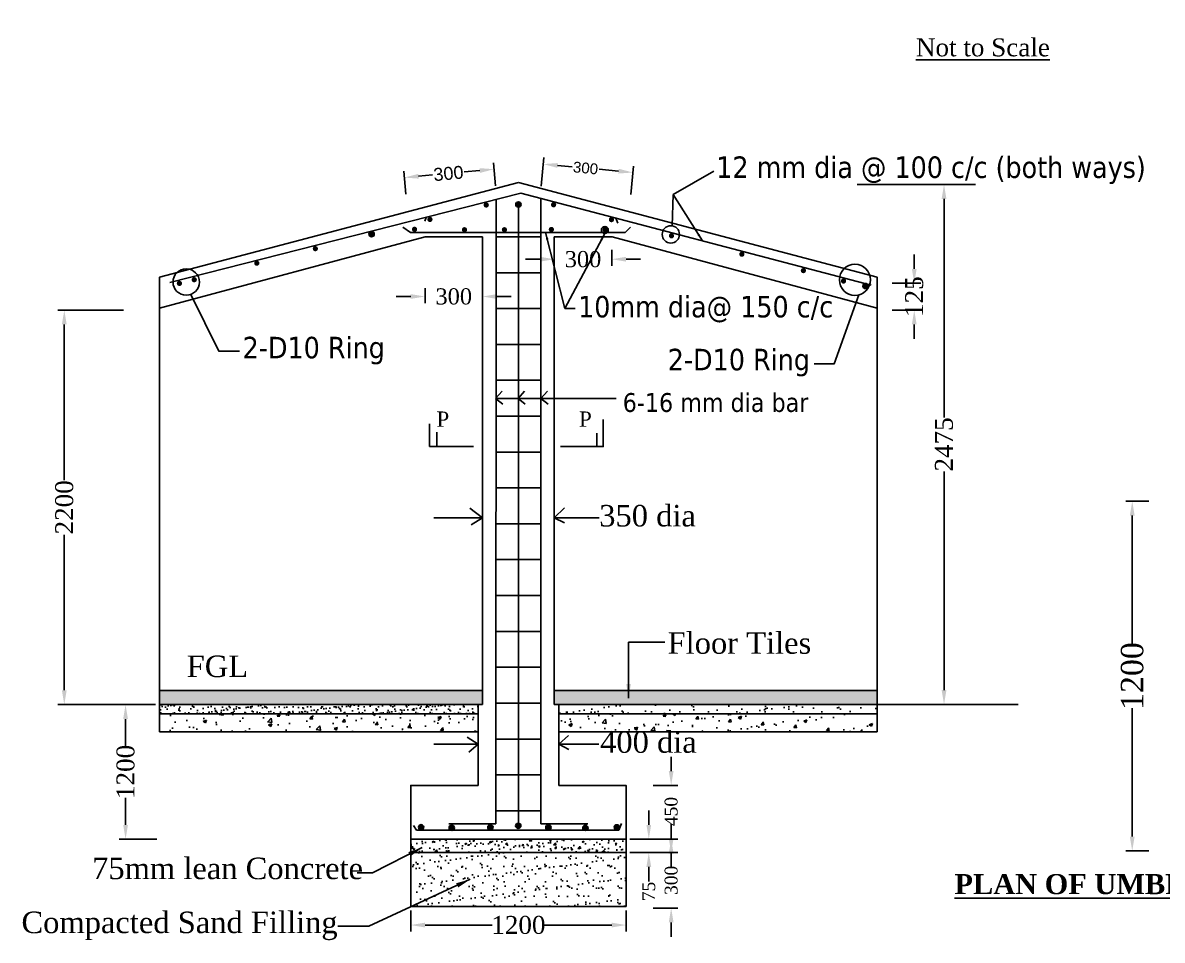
# Model space of a CAD drawing. Header units: metres. Extents: x -2434 to 11656, y -15288 to 8109.
# Drawn here: x 3819.5 to 3883, y -11695.3 to -11644.2 of the extents above; entities that cross this region are included whole.
import ezdxf

# ---------------------------------------------------------------- set-up
doc = ezdxf.new("R2010")
doc.units = ezdxf.units.M
doc.layers.add('sheet', color=1, linetype='Continuous', lineweight=15)
doc.styles.add('dim', font='isocp.shx')
doc.styles.get("Standard").update_dxf_attribs({"font": 'times.ttf'})
doc.dimstyles.new('Copy of STANDARD', dxfattribs={"dimtxt": 0.5, "dimasz": 0.4075, "dimexe": 0.364, "dimexo": 0.219, "dimgap": 0.09, "dimtad": 0, "dimdec": 0, "dimlfac": 1000, "dimzin": 0, "dimdsep": 46, "dimtxsty": 'Standard', "dimcen": 0.09, "dimclre": 256, "dimadec": 0, "dimazin": 0, "dimtfac": 1, "dimtdec": 0, "dimtofl": 0, "dimtmove": 0, "dimatfit": 3, "dimfxl": 1, "dimtolj": 1, "dimtzin": 0, "dimlwd": -1, "dimarcsym": 0})
doc.dimstyles.get("Standard").update_dxf_attribs({"dimtxt": 0.5, "dimasz": 0.4075, "dimexe": 0.364, "dimexo": 0.219, "dimgap": 0.09, "dimtad": 0, "dimdec": 0, "dimlfac": 1000, "dimzin": 0, "dimdsep": 46, "dimtxsty": 'Standard', "dimcen": 0.09, "dimadec": 0, "dimazin": 0, "dimtfac": 1, "dimtdec": 0, "dimtofl": 0, "dimtmove": 0, "dimatfit": 3, "dimfxl": 1, "dimtolj": 1, "dimtzin": 0, "dimarcsym": 0})
doc.dimstyles.new('STANDARD$0', dxfattribs={"dimscale": 0, "dimtxt": 8, "dimasz": 8, "dimexe": 4, "dimexo": 0, "dimgap": 2, "dimtad": 1, "dimdec": 0, "dimzin": 0, "dimdsep": 46, "dimtxsty": 'dim', "dimblk": 'DOTSMALL', "dimcen": 1, "dimclrd": 6, "dimclre": 6, "dimclrt": 256, "dimadec": 0, "dimazin": 0, "dimtfac": 1, "dimtdec": 0, "dimtix": 1, "dimtofl": 0, "dimtmove": 1, "dimatfit": 3, "dimldrblk": 'DOTSMALL', "dimfxl": 6, "dimtolj": 1, "dimtzin": 0, "dimarcsym": 0})

# ---------------------------------------------------------------- blocks, each defined once
blk = doc.blocks.new('*D366')
at = {"layer": 'Defpoints', "color": 0, "lineweight": -3}
for p in [(3825.353, -11660.169), (3821.837, -11682.169), (3827.126, -11682.169)]:
    blk.add_point(p, dxfattribs=at)
at = {"layer": 'sheet', "color": 0, "lineweight": -2}
for p, q in [((3825.134, -11660.169), (3821.473, -11660.169)), ((3821.837, -11660.969), (3821.837, -11669.644)), ((3821.837, -11681.369), (3821.837, -11672.693)), ((3826.907, -11682.169), (3821.473, -11682.169))]:
    blk.add_line(p, q, dxfattribs=at)
at = {"layer": 'sheet', "color": 0, "lineweight": -3}
for points in [[(3821.703, -11660.969), (3821.97, -11660.969), (3821.837, -11660.169)], [(3821.703, -11681.369), (3821.97, -11681.369), (3821.837, -11682.169)]]:
    blk.add_solid(points, dxfattribs=at)
at = {"layer": 'sheet', "color": 0, "lineweight": -3, "insert": (3821.837, -11671.169), "char_height": 0.5, "attachment_point": 5, "rotation": 90}
blk.add_mtext('\\A1;{\\H2x;2200}', dxfattribs=at)
blk = doc.blocks.new('*D367')
at = {"layer": 'Defpoints', "color": 0, "lineweight": -3}
for p in [(3870.866, -11653.169), (3872.837, -11653.169), (3875.218, -11682.153)]:
    blk.add_point(p, dxfattribs=at)
at = {"layer": 'sheet', "color": 0, "lineweight": -2}
for p, q in [((3872.618, -11653.169), (3870.502, -11653.169)), ((3870.866, -11653.969), (3870.866, -11666.159)), ((3870.866, -11681.353), (3870.866, -11669.163)), ((3874.999, -11682.153), (3870.502, -11682.153))]:
    blk.add_line(p, q, dxfattribs=at)
at = {"layer": 'sheet', "color": 0, "lineweight": -3}
for points in [[(3870.733, -11653.969), (3870.999, -11653.969), (3870.866, -11653.169)], [(3870.733, -11681.353), (3870.999, -11681.353), (3870.866, -11682.153)]]:
    blk.add_solid(points, dxfattribs=at)
at = {"layer": 'sheet', "color": 0, "lineweight": -3, "insert": (3870.866, -11667.661), "char_height": 0.5, "attachment_point": 5, "rotation": 90}
blk.add_mtext('\\A1;{\\H2x;2475}', dxfattribs=at)
blk = doc.blocks.new('*D368')
at = {"layer": 'Defpoints', "color": 0, "lineweight": -3}
for p in [(3867.749, -11658.672), (3869.206, -11658.672), (3867.749, -11660.172)]:
    blk.add_point(p, dxfattribs=at)
at = {"layer": 'sheet', "color": 0, "lineweight": -2}
for p, q in [((3869.206, -11657.872), (3869.206, -11657.072)), ((3867.968, -11658.672), (3869.57, -11658.672)), ((3867.968, -11660.172), (3869.57, -11660.172)), ((3869.206, -11660.972), (3869.206, -11661.772))]:
    blk.add_line(p, q, dxfattribs=at)
at = {"layer": 'sheet', "color": 0, "lineweight": -3}
for points in [[(3869.073, -11657.872), (3869.339, -11657.872), (3869.206, -11658.672)], [(3869.073, -11660.972), (3869.339, -11660.972), (3869.206, -11660.172)]]:
    blk.add_solid(points, dxfattribs=at)
at = {"layer": 'sheet', "color": 0, "lineweight": -3, "insert": (3869.206, -11659.422), "char_height": 0.5, "attachment_point": 5, "rotation": 90}
blk.add_mtext('\\A1;{\\H2x;125}', dxfattribs=at)
blk = doc.blocks.new('*D369')
at = {"layer": 'Defpoints', "color": 0, "lineweight": -3}
for p in [(3841.144, -11693.419), (3853.144, -11693.419), (3853.144, -11694.456)]:
    blk.add_point(p, dxfattribs=at)
at = {"layer": 'sheet', "color": 0, "lineweight": -2}
for p, q in [((3841.144, -11693.638), (3841.144, -11694.82)), ((3853.144, -11693.638), (3853.144, -11694.82)), ((3841.944, -11694.456), (3845.691, -11694.456)), ((3852.344, -11694.456), (3848.598, -11694.456))]:
    blk.add_line(p, q, dxfattribs=at)
at = {"layer": 'sheet', "color": 0, "lineweight": -3}
for points in [[(3841.944, -11694.322), (3841.944, -11694.589), (3841.144, -11694.456)], [(3852.344, -11694.322), (3852.344, -11694.589), (3853.144, -11694.456)]]:
    blk.add_solid(points, dxfattribs=at)
at = {"layer": 'sheet', "color": 0, "lineweight": -3, "insert": (3847.144, -11694.456), "char_height": 0.5, "attachment_point": 5}
blk.add_mtext('\\A1;{\\H2x;1200}', dxfattribs=at)
blk = doc.blocks.new('*D370')
at = {"layer": 'Defpoints', "color": 0, "lineweight": -3}
for p in [(3854.428, -11686.669), (3855.66, -11686.669), (3854.428, -11689.669)]:
    blk.add_point(p, dxfattribs=at)
at = {"layer": 'sheet', "color": 0, "lineweight": -2}
for p, q in [((3855.66, -11685.869), (3855.66, -11685.069)), ((3854.647, -11686.669), (3856.024, -11686.669)), ((3854.647, -11689.669), (3856.024, -11689.669)), ((3855.66, -11690.469), (3855.66, -11691.269))]:
    blk.add_line(p, q, dxfattribs=at)
at = {"layer": 'sheet', "color": 0, "lineweight": -3}
for points in [[(3855.526, -11685.869), (3855.793, -11685.869), (3855.66, -11686.669)], [(3855.526, -11690.469), (3855.793, -11690.469), (3855.66, -11689.669)]]:
    blk.add_solid(points, dxfattribs=at)
at = {"layer": 'sheet', "color": 0, "lineweight": -3, "insert": (3855.66, -11688.127), "char_height": 0.9, "attachment_point": 5, "rotation": 90}
blk.add_mtext('\\A1;{\\H0.8x;450}', dxfattribs=at)
blk = doc.blocks.new('*D372')
at = {"layer": 'Defpoints', "color": 0, "lineweight": -3}
for p in [(3881.355, -11670.825), (3882.496, -11670.825), (3882.496, -11690.325)]:
    blk.add_point(p, dxfattribs=at)
at = {"layer": 'sheet', "color": 0, "lineweight": -2}
for p, q in [((3882.277, -11670.825), (3880.991, -11670.825)), ((3881.355, -11671.625), (3881.355, -11678.78)), ((3881.355, -11689.525), (3881.355, -11682.37)), ((3882.277, -11690.325), (3880.991, -11690.325))]:
    blk.add_line(p, q, dxfattribs=at)
at = {"layer": 'sheet', "color": 0, "lineweight": -3}
for points in [[(3881.221, -11671.625), (3881.488, -11671.625), (3881.355, -11670.825)], [(3881.221, -11689.525), (3881.488, -11689.525), (3881.355, -11690.325)]]:
    blk.add_solid(points, dxfattribs=at)
at = {"layer": 'sheet', "color": 0, "lineweight": -3, "insert": (3881.355, -11680.575), "char_height": 0.5, "attachment_point": 5, "rotation": 90}
blk.add_mtext('\\A1;{\\H2.5x;1200}', dxfattribs=at)
blk = doc.blocks.new('*D373')
at = {"layer": 'Defpoints', "color": 0, "lineweight": -3}
for p in [(3827.144, -11682.169), (3825.252, -11689.669), (3827.205, -11689.669)]:
    blk.add_point(p, dxfattribs=at)
at = {"layer": 'sheet', "color": 0, "lineweight": -2}
for p, q in [((3826.925, -11682.169), (3824.888, -11682.169)), ((3825.252, -11682.969), (3825.252, -11684.465)), ((3825.252, -11688.869), (3825.252, -11687.372)), ((3826.986, -11689.669), (3824.888, -11689.669))]:
    blk.add_line(p, q, dxfattribs=at)
at = {"layer": 'sheet', "color": 0, "lineweight": -3}
for points in [[(3825.118, -11682.969), (3825.385, -11682.969), (3825.252, -11682.169)], [(3825.118, -11688.869), (3825.385, -11688.869), (3825.252, -11689.669)]]:
    blk.add_solid(points, dxfattribs=at)
at = {"layer": 'sheet', "color": 0, "lineweight": -3, "insert": (3825.252, -11685.919), "char_height": 0.5, "attachment_point": 5, "rotation": 90}
blk.add_mtext('\\A1;{\\H2x;1200}', dxfattribs=at)
blk = doc.blocks.new('*D374')
at = {"layer": 'Defpoints', "color": 0, "lineweight": -3}
for p in [(3854.454, -11690.418), (3855.66, -11690.418), (3854.428, -11693.506)]:
    blk.add_point(p, dxfattribs=at)
at = {"layer": 'sheet', "color": 0, "lineweight": -2}
for p, q in [((3855.66, -11689.618), (3855.66, -11688.818)), ((3854.673, -11690.418), (3856.024, -11690.418)), ((3854.647, -11693.506), (3856.024, -11693.506)), ((3855.66, -11694.306), (3855.66, -11695.106))]:
    blk.add_line(p, q, dxfattribs=at)
at = {"layer": 'sheet', "color": 0, "lineweight": -3}
for points in [[(3855.526, -11689.618), (3855.793, -11689.618), (3855.66, -11690.418)], [(3855.526, -11694.306), (3855.793, -11694.306), (3855.66, -11693.506)]]:
    blk.add_solid(points, dxfattribs=at)
at = {"layer": 'sheet', "color": 0, "lineweight": -3, "insert": (3855.66, -11691.965), "char_height": 0.9, "attachment_point": 5, "rotation": 90}
blk.add_mtext('\\A1;{\\H0.8x;300}', dxfattribs=at)
blk = doc.blocks.new('*D376')
at = {"layer": 'Defpoints', "color": 0, "lineweight": -3}
for p in [(3853.141, -11689.669), (3853.141, -11690.419), (3854.412, -11690.419)]:
    blk.add_point(p, dxfattribs=at)
at = {"layer": 'sheet', "color": 0, "lineweight": -2}
for p, q in [((3854.412, -11688.869), (3854.412, -11688.069)), ((3853.36, -11689.669), (3854.776, -11689.669)), ((3853.36, -11690.419), (3854.776, -11690.419)), ((3854.412, -11691.219), (3854.412, -11692.019))]:
    blk.add_line(p, q, dxfattribs=at)
at = {"layer": 'sheet', "color": 0, "lineweight": -3}
for points in [[(3854.279, -11688.869), (3854.546, -11688.869), (3854.412, -11689.669)], [(3854.279, -11691.219), (3854.546, -11691.219), (3854.412, -11690.419)]]:
    blk.add_solid(points, dxfattribs=at)
at = {"layer": 'sheet', "color": 0, "lineweight": -3, "insert": (3854.412, -11692.585), "char_height": 0.9, "attachment_point": 5, "rotation": 90}
blk.add_mtext('\\A1;{\\H0.8x;75}', dxfattribs=at)
blk = doc.blocks.new('*D377')
at = {"layer": 'Defpoints', "color": 0, "lineweight": -3}
for p in [(3853.528, -11652.501), (3848.392, -11653.484), (3853.392, -11653.952)]:
    blk.add_point(p, dxfattribs=at)
at = {"layer": 'sheet', "color": 0, "lineweight": -2}
for p, q in [((3848.413, -11653.266), (3848.562, -11651.67)), ((3849.325, -11652.107), (3850.14, -11652.184)), ((3852.732, -11652.427), (3851.637, -11652.324)), ((3853.413, -11653.734), (3853.562, -11652.139))]:
    blk.add_line(p, q, dxfattribs=at)
at = {"layer": 'sheet', "color": 0, "lineweight": -3}
for points in [[(3849.337, -11651.974), (3849.312, -11652.24), (3848.528, -11652.033)], [(3852.744, -11652.294), (3852.719, -11652.559), (3853.528, -11652.501)]]:
    blk.add_solid(points, dxfattribs=at)
at = {"layer": 'sheet', "color": 0, "lineweight": -3, "insert": (3850.888, -11652.254), "char_height": 0.9, "attachment_point": 5, "rotation": 354.64443}
blk.add_mtext('\\A1;{\\fArial|b0|i0|c0|p34;\\H0.6667x;300}', dxfattribs=at)
blk = doc.blocks.new('*D378')
at = {"layer": 'Defpoints', "color": 0, "lineweight": -3}
for p in [(3845.787, -11652.317), (3840.895, -11653.933), (3845.895, -11653.466)]:
    blk.add_point(p, dxfattribs=at)
at = {"layer": 'sheet', "color": 0, "lineweight": -2}
for p, q in [((3845.874, -11653.248), (3845.753, -11651.954)), ((3840.874, -11653.715), (3840.753, -11652.422)), ((3841.584, -11652.709), (3842.365, -11652.636)), ((3844.991, -11652.391), (3844.125, -11652.472))]:
    blk.add_line(p, q, dxfattribs=at)
at = {"layer": 'sheet', "color": 0, "lineweight": -3}
for points in [[(3841.571, -11652.577), (3841.596, -11652.842), (3840.787, -11652.784)], [(3844.978, -11652.258), (3845.003, -11652.524), (3845.787, -11652.317)]]:
    blk.add_solid(points, dxfattribs=at)
at = {"layer": 'sheet', "color": 0, "lineweight": -3, "insert": (3843.245, -11652.554), "char_height": 0.9, "attachment_point": 5, "rotation": 5.33945}
blk.add_mtext('\\A1;{\\fArial|b0|i0|c0|p34;\\H0.8x;300}', dxfattribs=at)
blk = doc.blocks.new('*D407')
at = {"layer": 'Defpoints', "color": 0, "lineweight": -3}
for p in [(3841.941, -11658.738), (3845.144, -11658.68), (3841.941, -11659.414)]:
    blk.add_point(p, dxfattribs=at)
at = {"layer": 'sheet', "color": 0, "lineweight": -2}
for p, q in [((3841.941, -11658.957), (3841.941, -11659.778)), ((3845.144, -11658.899), (3845.144, -11659.778)), ((3841.141, -11659.414), (3840.341, -11659.414)), ((3845.944, -11659.414), (3846.744, -11659.414))]:
    blk.add_line(p, q, dxfattribs=at)
at = {"layer": 'sheet', "color": 0, "lineweight": -3}
for points in [[(3841.141, -11659.281), (3841.141, -11659.548), (3841.941, -11659.414)], [(3845.944, -11659.281), (3845.944, -11659.548), (3845.144, -11659.414)]]:
    blk.add_solid(points, dxfattribs=at)
at = {"layer": 'sheet', "color": 0, "lineweight": -3, "insert": (3843.543, -11659.414), "char_height": 0.9, "attachment_point": 5}
blk.add_mtext('\\A1;300', dxfattribs=at)
blk = doc.blocks.new('*D408')
at = {"layer": 'Defpoints', "color": 0, "lineweight": -3}
for p in [(3849.144, -11656.66), (3852.348, -11656.601), (3849.144, -11657.336)]:
    blk.add_point(p, dxfattribs=at)
at = {"layer": 'sheet', "color": 0, "lineweight": -2}
for p, q in [((3849.144, -11656.879), (3849.144, -11657.7)), ((3852.348, -11656.82), (3852.348, -11657.7)), ((3848.344, -11657.336), (3847.544, -11657.336)), ((3853.148, -11657.336), (3853.948, -11657.336))]:
    blk.add_line(p, q, dxfattribs=at)
at = {"layer": 'sheet', "color": 0, "lineweight": -3}
for points in [[(3848.344, -11657.202), (3848.344, -11657.469), (3849.144, -11657.336)], [(3853.148, -11657.202), (3853.148, -11657.469), (3852.348, -11657.336)]]:
    blk.add_solid(points, dxfattribs=at)
at = {"layer": 'sheet', "color": 0, "lineweight": -3, "insert": (3850.746, -11657.336), "char_height": 0.9, "attachment_point": 5}
blk.add_mtext('\\A1;300', dxfattribs=at)

msp = doc.modelspace()

# ---------------------------------------------------------------- hatches: boundary and pattern name
at = {"lineweight": -3, "ltscale": 0.2}
h = msp.add_hatch(dxfattribs=at)
h.set_pattern_fill('AR-SAND', color=0, scale=0.01, style=0)
h.set_pattern_definition([(37.5, (4574.0059, -11187.41395), (-0.01600031, 0.48941324), [0, -0.38608, 0, -0.4318, 0, -0.41275]), (7.5, (4574.0059, -11187.41395), (0.4495233, 0.7168251), [0, -0.20828, 0, -0.34798, 0, -0.13335]), (327.5, (4573.69347, -11187.41395), (0.79099237, 0.00143718), [0, -0.127, 0, -0.4572, 0, -0.5969]), (317.5, (4573.6935, -11187.41395), (0.76355645, 0.2229293), [0, -0.0635, 0, -0.29972, 0, -0.3429])])
h.paths.add_polyline_path([(3844.894433, -11682.1687), (3843.704332, -11682.1687), (3827.144433, -11682.1687), (3827.144433, -11682.671491), (3844.894433, -11682.671491)])
h = msp.add_hatch(dxfattribs=at)
h.set_pattern_fill('AR-SAND', color=0, scale=0.02, style=0)
h.set_pattern_definition([(37.5, (4574.0059, -11187.41395), (-0.0320006, 0.9788265), [0, -0.77216, 0, -0.8636, 0, -0.8255]), (7.5, (4574.0059, -11187.414), (0.8990466, 1.4336502), [0, -0.41656, 0, -0.69596, 0, -0.2667]), (327.5, (4573.38105, -11187.41395), (1.5819847, 0.0028744), [0, -0.254, 0, -0.9144, 0, -1.1938]), (317.5, (4573.381, -11187.414), (1.527113, 0.4458586), [0, -0.127, 0, -0.59944, 0, -0.6858])])
h.paths.add_polyline_path([(3849.394433, -11682.1687), (3849.394433, -11682.671491), (3867.144433, -11682.671491), (3867.144433, -11682.1687)])
h = msp.add_hatch(dxfattribs=at)
h.set_pattern_fill('AR-CONC', color=0, scale=0.01, style=0)
h.set_pattern_definition([(50, (4574.0059, -11187.414), (1.8218467, -0.1593909), [0.1905, -2.0955]), (355, (4574.0059, -11187.414), (-0.3524283, 1.9105664), [0.1524, -1.6764]), (100.451, (4574.1577, -11187.4272), (1.469425, 1.751167), [0.1619, -1.7809]), (46.1842, (4574.006, -11186.906), (2.7107904, -0.420423), [0.28575, -3.14325]), (96.6356, (4574.2318, -11186.941), (2.374042, 2.4742556), [0.24285, -2.67135]), (351.184, (4574.006, -11186.906), (2.374046, 2.474251), [0.2286, -2.5146]), (21, (4574.2599, -11187.033), (1.5161488, -1.0226552), [0.1905, -2.0955]), (326, (4574.2599, -11187.033), (0.6180203, 1.8418797), [0.1524, -1.6764]), (71.4514, (4574.3862, -11187.1182), (2.134165, 0.8192286), [0.1619, -1.7809]), (37.5, (4574.0059, -11187.41395), (0.03088603, 0.8455504), [0, -1.65608, 0, -1.7018, 0, -1.68275]), (7.5, (4574.0059, -11187.41395), (0.6681966, 1.00180575), [0, -0.97028, 0, -1.61798, 0, -0.64135]), (327.5, (4573.4395, -11187.41395), (1.35590595, -0.05728744), [0, -0.635, 0, -1.9812, 0, -2.6289]), (317.5, (4573.1855, -11187.414), (1.4812918, 0.2542649), [0, -0.8255, 0, -1.31572, 0, -1.8669])])
h.paths.add_polyline_path([(3827.144433, -11683.677491), (3844.894433, -11683.677491), (3844.894433, -11682.671491), (3827.144433, -11682.671491)])
h.paths.add_polyline_path([(3849.394433, -11682.671491), (3849.394433, -11683.677491), (3867.144433, -11683.677491), (3867.144433, -11682.671491)])
at = {"layer": 'sheet', "lineweight": -3}
h = msp.add_hatch(dxfattribs=at)
h.set_pattern_fill('AR-HBONE', color=0, scale=0.005, style=0)
h.set_pattern_definition([(45, (-71195.4129, -83368.0874), (7e-17, 0.7184204897), [1.524, -0.508]), (135, (-71195.05367, -83367.7282), (7e-17, 0.7184204897), [1.524, -0.508])])
h.paths.add_polyline_path([(3867.144433, -11681.382482), (3849.144433, -11681.382482), (3849.144433, -11682.1687), (3867.144433, -11682.1687)])
h.paths.add_polyline_path([(3845.144433, -11681.382482), (3827.144433, -11681.382482), (3827.144433, -11682.1687), (3845.144433, -11682.1687)])
h.paths.add_polyline_path([(3875.423199, -11640.425939), (3893.271822, -11640.425939), (3893.271822, -11639.668567), (3875.423199, -11639.668567)])
h = msp.add_hatch(color=0, dxfattribs=at)
h.paths.add_polyline_path([(3845.352939, -11654.313568), (3845.206401, -11654.313568, 0.414213562), (3845.352939, -11654.460106)])
h.paths.add_polyline_path([(3845.352939, -11654.16703, 0.414213562), (3845.206401, -11654.313568), (3845.352939, -11654.313568)])
h.paths.add_polyline_path([(3845.352939, -11654.16703), (3845.352939, -11654.313568), (3845.499476, -11654.313568, 0.414213562)])
h.paths.add_polyline_path([(3845.499476, -11654.313568), (3845.352939, -11654.313568), (3845.352939, -11654.460106, 0.414213562)])
h = msp.add_hatch(color=0, dxfattribs=at)
h.paths.add_polyline_path([(3847.145315, -11654.28569), (3846.998778, -11654.28569, 0.414213562), (3847.145315, -11654.432227)])
h.paths.add_polyline_path([(3847.145315, -11654.139152, 0.414213562), (3846.998778, -11654.28569), (3847.145315, -11654.28569)])
h.paths.add_polyline_path([(3847.145315, -11654.139152), (3847.145315, -11654.28569), (3847.291853, -11654.28569, 0.414213562)])
h.paths.add_polyline_path([(3847.291853, -11654.28569), (3847.145315, -11654.28569), (3847.145315, -11654.432227, 0.414213562)])
h = msp.add_hatch(color=0, dxfattribs=at)
h.paths.add_polyline_path([(3849.106208, -11654.298353), (3848.95967, -11654.298353, 0.414213562), (3849.106208, -11654.444891)])
h.paths.add_polyline_path([(3849.106208, -11654.151815, 0.414213562), (3848.95967, -11654.298353), (3849.106208, -11654.298353)])
h.paths.add_polyline_path([(3849.106208, -11654.151815), (3849.106208, -11654.298353), (3849.252746, -11654.298353, 0.414213562)])
h.paths.add_polyline_path([(3849.252746, -11654.298353), (3849.106208, -11654.298353), (3849.106208, -11654.444891, 0.414213562)])
h = msp.add_hatch(color=0, dxfattribs=at)
h.paths.add_polyline_path([(3842.21516, -11655.116354), (3842.068622, -11655.116354, 0.414213562), (3842.21516, -11655.262892)])
h.paths.add_polyline_path([(3842.21516, -11654.969817, 0.414213562), (3842.068622, -11655.116354), (3842.21516, -11655.116354)])
h.paths.add_polyline_path([(3842.21516, -11654.969817), (3842.21516, -11655.116354), (3842.361698, -11655.116354, 0.414213562)])
h.paths.add_polyline_path([(3842.361698, -11655.116354), (3842.21516, -11655.116354), (3842.21516, -11655.262892, 0.414213562)])
h = msp.add_hatch(color=0, dxfattribs=at)
h.paths.add_polyline_path([(3852.330813, -11655.129058), (3852.184275, -11655.129058, 0.414213562), (3852.330813, -11655.275596)])
h.paths.add_polyline_path([(3852.330813, -11654.98252, 0.414213562), (3852.184275, -11655.129058), (3852.330813, -11655.129058)])
h.paths.add_polyline_path([(3852.330813, -11654.98252), (3852.330813, -11655.129058), (3852.477351, -11655.129058, 0.414213562)])
h.paths.add_polyline_path([(3852.477351, -11655.129058), (3852.330813, -11655.129058), (3852.330813, -11655.275596, 0.414213562)])
h = msp.add_hatch(color=0, dxfattribs=at)
h.paths.add_polyline_path([(3838.955517, -11655.948497), (3838.808979, -11655.948497, 0.414213562), (3838.955517, -11656.095035)])
h.paths.add_polyline_path([(3838.955517, -11655.801959, 0.414213562), (3838.808979, -11655.948497), (3838.955517, -11655.948497)])
h.paths.add_polyline_path([(3838.955517, -11655.801959), (3838.955517, -11655.948497), (3839.102054, -11655.948497, 0.414213562)])
h.paths.add_polyline_path([(3839.102054, -11655.948497), (3838.955517, -11655.948497), (3838.955517, -11656.095035, 0.414213562)])
h = msp.add_hatch(color=0, dxfattribs=at)
h.paths.add_polyline_path([(3841.3565, -11655.667856), (3841.209963, -11655.667856, 0.414213562), (3841.3565, -11655.814394)])
h.paths.add_polyline_path([(3841.3565, -11655.521319, 0.414213562), (3841.209963, -11655.667856), (3841.3565, -11655.667856)])
h.paths.add_polyline_path([(3841.3565, -11655.521319), (3841.3565, -11655.667856), (3841.503038, -11655.667856, 0.414213562)])
h.paths.add_polyline_path([(3841.503038, -11655.667856), (3841.3565, -11655.667856), (3841.3565, -11655.814394, 0.414213562)])
h = msp.add_hatch(color=0, dxfattribs=at)
h.paths.add_polyline_path([(3844.138945, -11655.691347), (3843.992407, -11655.691347, 0.414213562), (3844.138945, -11655.837885)])
h.paths.add_polyline_path([(3844.138945, -11655.544809, 0.414213562), (3843.992407, -11655.691347), (3844.138945, -11655.691347)])
h.paths.add_polyline_path([(3844.138945, -11655.544809), (3844.138945, -11655.691347), (3844.285483, -11655.691347, 0.414213562)])
h.paths.add_polyline_path([(3844.285483, -11655.691347), (3844.138945, -11655.691347), (3844.138945, -11655.837885, 0.414213562)])
h = msp.add_hatch(color=0, dxfattribs=at)
h.paths.add_polyline_path([(3846.366463, -11655.691389), (3846.219925, -11655.691389, 0.414213562), (3846.366463, -11655.837927)])
h.paths.add_polyline_path([(3846.366463, -11655.544852, 0.414213562), (3846.219925, -11655.691389), (3846.366463, -11655.691389)])
h.paths.add_polyline_path([(3846.366463, -11655.544852), (3846.366463, -11655.691389), (3846.513001, -11655.691389, 0.414213562)])
h.paths.add_polyline_path([(3846.513001, -11655.691389), (3846.366463, -11655.691389), (3846.366463, -11655.837927, 0.414213562)])
h = msp.add_hatch(color=0, dxfattribs=at)
h.paths.add_polyline_path([(3848.982957, -11655.677291), (3848.83642, -11655.677291, 0.414213562), (3848.982957, -11655.823828)])
h.paths.add_polyline_path([(3848.982957, -11655.530753, 0.414213562), (3848.83642, -11655.677291), (3848.982957, -11655.677291)])
h.paths.add_polyline_path([(3848.982957, -11655.530753), (3848.982957, -11655.677291), (3849.129495, -11655.677291, 0.414213562)])
h.paths.add_polyline_path([(3849.129495, -11655.677291), (3848.982957, -11655.677291), (3848.982957, -11655.823828, 0.414213562)])
h = msp.add_hatch(color=0, dxfattribs=at)
h.paths.add_polyline_path([(3851.976744, -11655.690711), (3851.830206, -11655.690711, 0.414213562), (3851.976744, -11655.837249)])
h.paths.add_polyline_path([(3851.976744, -11655.544173, 0.414213562), (3851.830206, -11655.690711), (3851.976744, -11655.690711)])
h.paths.add_polyline_path([(3851.976744, -11655.544173), (3851.976744, -11655.690711), (3852.123282, -11655.690711, 0.414213562)])
h.paths.add_polyline_path([(3852.123282, -11655.690711), (3851.976744, -11655.690711), (3851.976744, -11655.837249, 0.414213562)])
h = msp.add_hatch(color=0, dxfattribs=at)
h.paths.add_polyline_path([(3855.676796, -11656.030999), (3855.530258, -11656.030999, 0.414213562), (3855.676796, -11656.177537)])
h.paths.add_polyline_path([(3855.676796, -11655.884461, 0.414213562), (3855.530258, -11656.030999), (3855.676796, -11656.030999)])
h.paths.add_polyline_path([(3855.676796, -11655.884461), (3855.676796, -11656.030999), (3855.823334, -11656.030999, 0.414213562)])
h.paths.add_polyline_path([(3855.823334, -11656.030999), (3855.676796, -11656.030999), (3855.676796, -11656.177537, 0.414213562)])
h = msp.add_hatch(color=0, dxfattribs=at)
h.paths.add_polyline_path([(3835.829314, -11656.747582), (3835.682776, -11656.747582, 0.414213562), (3835.829314, -11656.89412)])
h.paths.add_polyline_path([(3835.829314, -11656.601044, 0.414213562), (3835.682776, -11656.747582), (3835.829314, -11656.747582)])
h.paths.add_polyline_path([(3835.829314, -11656.601044), (3835.829314, -11656.747582), (3835.975852, -11656.747582, 0.414213562)])
h.paths.add_polyline_path([(3835.975852, -11656.747582), (3835.829314, -11656.747582), (3835.829314, -11656.89412, 0.414213562)])
h = msp.add_hatch(color=0, dxfattribs=at)
h.paths.add_polyline_path([(3859.598521, -11657.055267), (3859.451984, -11657.055267, 0.414213562), (3859.598521, -11657.201805)])
h.paths.add_polyline_path([(3859.598521, -11656.908729, 0.414213562), (3859.451984, -11657.055267), (3859.598521, -11657.055267)])
h.paths.add_polyline_path([(3859.598521, -11656.908729), (3859.598521, -11657.055267), (3859.745059, -11657.055267, 0.414213562)])
h.paths.add_polyline_path([(3859.745059, -11657.055267), (3859.598521, -11657.055267), (3859.598521, -11657.201805, 0.414213562)])
h = msp.add_hatch(color=0, dxfattribs=at)
h.paths.add_polyline_path([(3832.565468, -11657.555009), (3832.41893, -11657.555009, 0.414213562), (3832.565468, -11657.701547)])
h.paths.add_polyline_path([(3832.565468, -11657.408471, 0.414213562), (3832.41893, -11657.555009), (3832.565468, -11657.555009)])
h.paths.add_polyline_path([(3832.565468, -11657.408471), (3832.565468, -11657.555009), (3832.712006, -11657.555009, 0.414213562)])
h.paths.add_polyline_path([(3832.712006, -11657.555009), (3832.565468, -11657.555009), (3832.565468, -11657.701547, 0.414213562)])
h = msp.add_hatch(color=0, dxfattribs=at)
h.paths.add_polyline_path([(3829.080691, -11658.476984), (3828.934153, -11658.476984, 0.414213562), (3829.080691, -11658.623522)])
h.paths.add_polyline_path([(3829.080691, -11658.330447, 0.414213562), (3828.934153, -11658.476984), (3829.080691, -11658.476984)])
h.paths.add_polyline_path([(3829.080691, -11658.330447), (3829.080691, -11658.476984), (3829.227229, -11658.476984, 0.414213562)])
h.paths.add_polyline_path([(3829.227229, -11658.476984), (3829.080691, -11658.476984), (3829.080691, -11658.623522, 0.414213562)])
h = msp.add_hatch(color=0, dxfattribs=at)
h.paths.add_polyline_path([(3863.027074, -11657.971192), (3862.880536, -11657.971192, 0.414213562), (3863.027074, -11658.11773)])
h.paths.add_polyline_path([(3863.027074, -11657.824654, 0.414213562), (3862.880536, -11657.971192), (3863.027074, -11657.971192)])
h.paths.add_polyline_path([(3863.027074, -11657.824654), (3863.027074, -11657.971192), (3863.173612, -11657.971192, 0.414213562)])
h.paths.add_polyline_path([(3863.173612, -11657.971192), (3863.027074, -11657.971192), (3863.027074, -11658.11773, 0.414213562)])
h = msp.add_hatch(color=0, dxfattribs=at)
h.paths.add_polyline_path([(3865.264704, -11658.550988), (3865.118166, -11658.550988, 0.414213562), (3865.264704, -11658.697526)])
h.paths.add_polyline_path([(3865.264704, -11658.404451, 0.414213562), (3865.118166, -11658.550988), (3865.264704, -11658.550988)])
h.paths.add_polyline_path([(3865.264704, -11658.404451), (3865.264704, -11658.550988), (3865.411242, -11658.550988, 0.414213562)])
h.paths.add_polyline_path([(3865.411242, -11658.550988), (3865.264704, -11658.550988), (3865.264704, -11658.697526, 0.414213562)])
h = msp.add_hatch(color=0, dxfattribs=at)
h.paths.add_polyline_path([(3828.251575, -11658.681645), (3828.105037, -11658.681645, 0.414213562), (3828.251575, -11658.828183)])
h.paths.add_polyline_path([(3828.251575, -11658.535107, 0.414213562), (3828.105037, -11658.681645), (3828.251575, -11658.681645)])
h.paths.add_polyline_path([(3828.251575, -11658.535107), (3828.251575, -11658.681645), (3828.398113, -11658.681645, 0.414213562)])
h.paths.add_polyline_path([(3828.398113, -11658.681645), (3828.251575, -11658.681645), (3828.251575, -11658.828183, 0.414213562)])
h = msp.add_hatch(color=0, dxfattribs=at)
h.paths.add_polyline_path([(3866.485485, -11658.829515), (3866.338947, -11658.829515, 0.414213562), (3866.485485, -11658.976053)])
h.paths.add_polyline_path([(3866.485485, -11658.682978, 0.414213562), (3866.338947, -11658.829515), (3866.485485, -11658.829515)])
h.paths.add_polyline_path([(3866.485485, -11658.682978), (3866.485485, -11658.829515), (3866.632023, -11658.829515, 0.414213562)])
h.paths.add_polyline_path([(3866.632023, -11658.829515), (3866.485485, -11658.829515), (3866.485485, -11658.976053, 0.414213562)])
h = msp.add_hatch(color=0, dxfattribs=at)
h.paths.add_polyline_path([(3841.723363, -11689.005456), (3841.576825, -11689.005456, 0.414213562), (3841.723363, -11689.151994)])
h.paths.add_polyline_path([(3841.723363, -11688.858918, 0.414213562), (3841.576825, -11689.005456), (3841.723363, -11689.005456)])
h.paths.add_polyline_path([(3841.723363, -11688.858918), (3841.723363, -11689.005456), (3841.869901, -11689.005456, 0.414213562)])
h.paths.add_polyline_path([(3841.869901, -11689.005456), (3841.723363, -11689.005456), (3841.723363, -11689.151994, 0.414213562)])
h = msp.add_hatch(color=0, dxfattribs=at)
h.paths.add_polyline_path([(3843.427818, -11689.036534), (3843.28128, -11689.036534, 0.414213562), (3843.427818, -11689.183072)])
h.paths.add_polyline_path([(3843.427818, -11688.889996, 0.414213562), (3843.28128, -11689.036534), (3843.427818, -11689.036534)])
h.paths.add_polyline_path([(3843.427818, -11688.889996), (3843.427818, -11689.036534), (3843.574356, -11689.036534, 0.414213562)])
h.paths.add_polyline_path([(3843.574356, -11689.036534), (3843.427818, -11689.036534), (3843.427818, -11689.183072, 0.414213562)])
h = msp.add_hatch(color=0, dxfattribs=at)
h.paths.add_polyline_path([(3845.585213, -11689.005456), (3845.438676, -11689.005456, 0.414213562), (3845.585213, -11689.151994)])
h.paths.add_polyline_path([(3845.585213, -11688.858918, 0.414213562), (3845.438676, -11689.005456), (3845.585213, -11689.005456)])
h.paths.add_polyline_path([(3845.585213, -11688.858918), (3845.585213, -11689.005456), (3845.731751, -11689.005456, 0.414213562)])
h.paths.add_polyline_path([(3845.731751, -11689.005456), (3845.585213, -11689.005456), (3845.585213, -11689.151994, 0.414213562)])
h = msp.add_hatch(color=0, dxfattribs=at)
h.paths.add_polyline_path([(3847.1375, -11688.921444), (3846.990963, -11688.921444, 0.414213562), (3847.1375, -11689.067982)])
h.paths.add_polyline_path([(3847.1375, -11688.774906, 0.414213562), (3846.990963, -11688.921444), (3847.1375, -11688.921444)])
h.paths.add_polyline_path([(3847.1375, -11688.774906), (3847.1375, -11688.921444), (3847.284038, -11688.921444, 0.414213562)])
h.paths.add_polyline_path([(3847.284038, -11688.921444), (3847.1375, -11688.921444), (3847.1375, -11689.067982, 0.414213562)])
h = msp.add_hatch(color=0, dxfattribs=at)
h.paths.add_polyline_path([(3848.815484, -11689.016554), (3848.668946, -11689.016554, 0.414213562), (3848.815484, -11689.163091)])
h.paths.add_polyline_path([(3848.815484, -11688.870016, 0.414213562), (3848.668946, -11689.016554), (3848.815484, -11689.016554)])
h.paths.add_polyline_path([(3848.815484, -11688.870016), (3848.815484, -11689.016554), (3848.962022, -11689.016554, 0.414213562)])
h.paths.add_polyline_path([(3848.962022, -11689.016554), (3848.815484, -11689.016554), (3848.815484, -11689.163091, 0.414213562)])
h = msp.add_hatch(color=0, dxfattribs=at)
h.paths.add_polyline_path([(3850.879524, -11689.03727), (3850.732986, -11689.03727, 0.414213562), (3850.879524, -11689.183808)])
h.paths.add_polyline_path([(3850.879524, -11688.890732, 0.414213562), (3850.732986, -11689.03727), (3850.879524, -11689.03727)])
h.paths.add_polyline_path([(3850.879524, -11688.890732), (3850.879524, -11689.03727), (3851.026062, -11689.03727, 0.414213562)])
h.paths.add_polyline_path([(3851.026062, -11689.03727), (3850.879524, -11689.03727), (3850.879524, -11689.183808, 0.414213562)])
h = msp.add_hatch(color=0, dxfattribs=at)
h.paths.add_polyline_path([(3852.630003, -11689.006193), (3852.483466, -11689.006193, 0.414213562), (3852.630003, -11689.15273)])
h.paths.add_polyline_path([(3852.630003, -11688.859655, 0.414213562), (3852.483466, -11689.006193), (3852.630003, -11689.006193)])
h.paths.add_polyline_path([(3852.630003, -11688.859655), (3852.630003, -11689.006193), (3852.776541, -11689.006193, 0.414213562)])
h.paths.add_polyline_path([(3852.776541, -11689.006193), (3852.630003, -11689.006193), (3852.630003, -11689.15273, 0.414213562)])
h = msp.add_hatch(dxfattribs=at)
h.set_pattern_fill('AR-CONC', color=0, scale=0.005, style=0)
h.set_pattern_definition([(50, (3841.1444, -11690.4187), (0.910923, -0.079695), [0.09525, -1.04775]), (355, (3841.1444, -11690.4187), (-0.176214, 0.95528), [0.0762, -0.8382]), (100.451, (3841.2203, -11690.4253), (0.73471, 0.875583), [0.08095, -0.89045]), (46.184, (3841.1444, -11690.1647), (1.3554, -0.21021), [0.14288, -1.57163]), (96.636, (3841.2574, -11690.1822), (1.18702, 1.23713), [0.12142, -1.33567]), (351.184, (3841.1444, -11690.1647), (1.18702, 1.23713), [0.1143, -1.2573]), (21, (3841.2714, -11690.2282), (0.758074, -0.511328), [0.09525, -1.04775]), (326, (3841.2714, -11690.2282), (0.30901, 0.92094), [0.0762, -0.8382]), (71.451, (3841.3346, -11690.2708), (1.06708, 0.409614), [0.08095, -0.89045]), (37.5, (3841.14443, -11690.4187), (0.015443, 0.422775), [0, -0.82804, 0, -0.8509, 0, -0.841375]), (7.5, (3841.14443, -11690.4187), (0.334098, 0.500903), [0, -0.48514, 0, -0.80899, 0, -0.320675]), (327.5, (3840.86122, -11690.4187), (0.677953, -0.028644), [0, -0.3175, 0, -0.9906, 0, -1.31445]), (317.5, (3840.7342, -11690.4187), (0.740646, 0.127132), [0, -0.41275, 0, -0.65786, 0, -0.93345])])
h.paths.add_polyline_path([(3853.144433, -11689.6687), (3841.144433, -11689.6687), (3841.144433, -11690.4187), (3853.144433, -11690.4187)])
h = msp.add_hatch(dxfattribs=at)
h.set_pattern_fill('AR-SAND', color=0, scale=0.0175, style=0)
h.set_pattern_definition([(37.5, (3841.1444, -11693.4187), (-0.028, 0.856473), [0, -0.67564, 0, -0.75565, 0, -0.722313]), (7.5, (3841.1444, -11693.4187), (0.78667, 1.25444), [0, -0.36449, 0, -0.608965, 0, -0.233363]), (327.5, (3840.5977, -11693.4187), (1.384237, 0.002515), [0, -0.22225, 0, -0.8001, 0, -1.044575]), (317.5, (3840.5977, -11693.4187), (1.33622, 0.39013), [0, -0.111125, 0, -0.52451, 0, -0.600075])])
h.paths.add_polyline_path([(3841.144433, -11690.4187), (3841.144433, -11693.4187), (3853.144433, -11693.4187), (3853.144433, -11690.4187)])

# ---------------------------------------------------------------- linework, layer by layer
at = {"color": 0, "lineweight": -3, "ltscale": 0.2}
for p, q in [((3841.996873, -11655.001612), (3841.921904, -11655.222509)), ((3852.5785, -11655.04614), (3852.681573, -11655.321246)), ((3841.125157, -11655.842476), (3840.705548, -11655.553527)), ((3841.125157, -11655.842476), (3853.092214, -11655.842476)), ((3853.092214, -11655.842476), (3853.396725, -11655.541616)), ((3845.144433, -11656.083923), (3841.940704, -11656.079022)), ((3827.144433, -11660.062258), (3827.144433, -11682.1687)), ((3867.144433, -11660.068808), (3867.144433, -11682.1687)), ((3845.144433, -11671.744807), (3842.440073, -11671.744807)), ((3845.144433, -11671.744807), (3844.444845, -11671.217181)), ((3845.144433, -11671.744807), (3844.51018, -11672.139017)), ((3849.144433, -11671.744807), (3849.706035, -11671.190383)), ((3849.144433, -11671.744807), (3851.637494, -11671.744807)), ((3849.144433, -11671.744807), (3849.719013, -11672.026334)), ((3827.144433, -11681.382482), (3845.144433, -11681.382482)), ((3849.144433, -11681.382482), (3867.144433, -11681.382482)), ((3827.144433, -11682.1687), (3827.144433, -11683.677491)), ((3867.144433, -11682.1687), (3867.144433, -11683.677491))]:
    msp.add_line(p, q, dxfattribs=at)
msp.add_lwpolyline([(3866.120543, -11659.320924), (3864.748625, -11663.159953), (3863.634742, -11663.159953)], dxfattribs=at)
msp.add_circle((3851.962316, -11655.701005), 0.194424, dxfattribs=at)
at = {"layer": 'sheet', "color": 0, "lineweight": -3}
for p, q in [((3855.774238, -11653.727351), (3858.037395, -11652.427372)), ((3847.145258, -11653.050378), (3827.144433, -11658.338182)), ((3867.144433, -11658.34442), (3847.145258, -11653.050378)), ((3866.021958, -11653.1687), (3870.866083, -11653.1687)), ((3827.718339, -11658.641472), (3847.275726, -11653.655937)), ((3847.275726, -11653.655937), (3866.798795, -11658.774207)), ((3848.392333, -11653.948672), (3848.394433, -11688.811847)), ((3855.70881, -11655.473482), (3855.774238, -11653.727351)), ((3845.910527, -11654.003951), (3845.894433, -11688.811847)), ((3847.145315, -11654.432227), (3847.145315, -11688.792044)), ((3827.144433, -11660.062258), (3841.940704, -11656.079022)), ((3845.144433, -11656.083923), (3845.144433, -11677.6687)), ((3845.894433, -11656.085094), (3848.392462, -11656.085094)), ((3849.144433, -11656.085094), (3849.144433, -11677.6687)), ((3849.144433, -11656.085094), (3852.365667, -11656.085094)), ((3852.365667, -11656.085094), (3867.144433, -11660.068808)), ((3827.144433, -11658.338182), (3827.144433, -11660.062258)), ((3845.894433, -11658.085094), (3848.394433, -11658.085094)), ((3867.144433, -11658.34442), (3867.144433, -11660.068808)), ((3845.894433, -11660.085094), (3848.394433, -11660.085094)), ((3845.894433, -11662.085094), (3848.394433, -11662.085094)), ((3845.894433, -11664.085094), (3848.394433, -11664.085094)), ((3845.894433, -11665.094182), (3852.597876, -11665.094182)), ((3845.894433, -11666.085094), (3848.394433, -11666.085094)), ((3845.894433, -11668.085094), (3848.394433, -11668.085094)), ((3845.894433, -11670.085094), (3848.394433, -11670.085094)), ((3845.894433, -11672.085094), (3848.394433, -11672.085094)), ((3845.894433, -11674.085094), (3848.394433, -11674.085094)), ((3845.894433, -11676.085094), (3848.394433, -11676.085094)), ((3845.144433, -11677.6687), (3845.144433, -11682.1687)), ((3845.894433, -11678.085094), (3848.394433, -11678.085094)), ((3849.144433, -11677.6687), (3849.144433, -11682.1687)), ((3845.894433, -11680.085094), (3848.394433, -11680.085094)), ((3844.644433, -11682.1687), (3841.487027, -11682.1687)), ((3845.144433, -11682.1687), (3844.644433, -11682.1687)), ((3845.894433, -11682.085094), (3848.394433, -11682.085094)), ((3849.144433, -11682.1687), (3849.644433, -11682.1687)), ((3849.644433, -11682.1687), (3856.030675, -11682.1687)), ((3856.030675, -11682.1687), (3871.366901, -11682.1687)), ((3845.894433, -11684.085094), (3848.394433, -11684.085094)), ((3845.894433, -11686.085094), (3848.394433, -11686.085094)), ((3845.894433, -11688.085094), (3848.394433, -11688.085094)), ((3845.894433, -11688.811847), (3843.270774, -11688.811847)), ((3851.018092, -11688.811847), (3848.394433, -11688.811847)), ((3845.894433, -11689.1687), (3841.458516, -11689.1687)), ((3852.742684, -11689.1687), (3845.894433, -11689.1687)), ((3853.144433, -11689.6687), (3841.144433, -11689.6687))]:
    msp.add_line(p, q, dxfattribs=at)
for points in [[(3828.893709, -11659.296412), (3830.442265, -11662.455051), (3831.59395, -11662.455051)], [(3845.874034, -11665.094182), (3846.240118, -11664.696516)], [(3847.124916, -11665.094182), (3847.491001, -11664.696516)], [(3848.394433, -11665.094182), (3848.760518, -11664.696516)], [(3845.874034, -11665.094182), (3846.274703, -11665.422093)], [(3847.124916, -11665.094182), (3847.525585, -11665.422093)], [(3848.394433, -11665.094182), (3848.795102, -11665.422093)], [(3842.187431, -11667.784875), (3842.187431, -11666.504885)], [(3849.488557, -11667.784875), (3851.876669, -11667.784875), (3851.876669, -11666.272941)], [(3842.596621, -11667.784875), (3842.596621, -11666.972111)], [(3851.521992, -11667.784875), (3851.521992, -11667.02675)], [(3844.64223, -11667.784875), (3842.187431, -11667.784875)], [(3845.144433, -11682.1687), (3827.144433, -11682.1687)], [(3844.894433, -11682.1687), (3843.704332, -11682.1687)], [(3844.894433, -11682.1687), (3844.894433, -11686.6687)], [(3867.144433, -11682.1687), (3849.144433, -11682.1687)], [(3849.394433, -11682.1687), (3849.394433, -11686.6687)], [(3844.894433, -11682.671491), (3827.144433, -11682.671491)], [(3867.144433, -11682.671491), (3849.394433, -11682.671491)], [(3844.894433, -11683.677491), (3827.144433, -11683.677491)], [(3867.144433, -11683.677491), (3849.394433, -11683.677491)], [(3844.894433, -11684.378973), (3842.429764, -11684.378973)], [(3844.894433, -11684.378973), (3844.291976, -11683.980999)], [(3844.894433, -11684.378973), (3844.377862, -11684.810584)], [(3849.394433, -11684.378973), (3849.934885, -11683.896874)], [(3849.394433, -11684.378973), (3851.634664, -11684.378973)], [(3849.394433, -11684.378973), (3849.950077, -11684.670666)], [(3841.144433, -11686.6687), (3841.144433, -11686.6687), (3841.144433, -11686.6687), (3844.644433, -11686.6687)], [(3844.894433, -11686.6687), (3841.144433, -11686.6687), (3841.144433, -11693.4187)], [(3844.894433, -11686.6687), (3843.704332, -11686.6687)], [(3849.394433, -11686.6687), (3853.144433, -11686.6687), (3853.144433, -11686.6687)], [(3849.394433, -11686.6687), (3853.144433, -11686.6687), (3853.144433, -11693.4187)], [(3852.742684, -11689.1687), (3852.886559, -11688.798056)], [(3841.458516, -11689.1687), (3841.300033, -11688.911543)], [(3841.144433, -11689.6687), (3853.144433, -11689.6687)], [(3841.144433, -11690.4187), (3853.144433, -11690.4187)], [(3841.144433, -11693.4187), (3853.144433, -11693.4187)]]:
    msp.add_lwpolyline(points, dxfattribs=at)
for centre, radius in [((3847.145315, -11654.28569), 0.146538), ((3838.964582, -11655.939442), 0.146538), ((3855.64063, -11655.951296), 0.482654), ((3865.902425, -11658.481856), 0.866955), ((3828.634768, -11658.606878), 0.736551), ((3866.485485, -11658.829515), 0.146538), ((3841.723363, -11689.005456), 0.146538), ((3843.427818, -11689.036534), 0.146538), ((3845.585213, -11689.005456), 0.146538), ((3847.1375, -11688.921444), 0.146538), ((3848.815484, -11689.016554), 0.146538), ((3850.879524, -11689.03727), 0.146538), ((3852.630003, -11689.006193), 0.146538)]:
    msp.add_circle(centre, radius, dxfattribs=at)

# ---------------------------------------------------------------- texts
at = {"layer": 'sheet', "color": 0, "lineweight": -3, "attachment_point": 1}
for s, insert, char_height, width in [('{\\fTahoma|b0|i0|c0|p34;\\P\\fTimes New Roman|b0|i0|c0|p18;\\H0.5183x;   \\H0.8334x;   \\L Not to Scale}', (3866.428377, -11641.164897), 2.31516731, 8542.00273008), ('{\\fTahoma|b0|i0|c0|p34;6-16 mm dia bar}', (3852.958892, -11664.797814), 1.05, 20.84760622), ('P', (3842.575629, -11665.823754), 0.85, 0.69314248), ('P', (3850.522436, -11665.823754), 0.85, 0.69314248), ('400 dia', (3851.697712, -11683.653428), 1.2, 8.48209628), ('{\\fTimes New Roman|b1|i0|c0|p18;\\LPLAN OF UMBRELLA SHED COLUMN FOOTING}', (3871.446733, -11691.613281), 1.12, 5694.66848672)]:
    msp.add_mtext(s, dxfattribs=dict(at, insert=insert, char_height=char_height, width=width))
at = {"layer": 'sheet', "color": 0, "lineweight": -3, "char_height": 1.2, "attachment_point": 1}
for s, insert in [('{\\fTahoma|b0|i0|c0|p34;12 mm dia @ 100 c/c (both ways)}', (3858.169255, -11651.604123)), ('{\\fTahoma|b0|i0|c0|p34;10mm dia@ 150 c/c }', (3850.469834, -11659.378662)), ('{\\fTahoma|b0|i0|c0|p34;2-D10 Ring }', (3831.774583, -11661.660622)), ('{\\fTahoma|b0|i0|c0|p34;2-D10 Ring }', (3855.468901, -11662.328961)), ('350 dia', (3851.648899, -11671.034868)), ('Floor Tiles', (3855.458806, -11678.130879)), ('FGL\\P ', (3828.656604, -11679.431437)), ('75mm lean Concrete', (3823.386422, -11690.696624)), ('Compacted Sand Filling', (3819.448959, -11693.705718))]:
    msp.add_mtext(s, dxfattribs=dict(at, insert=insert))

# ---------------------------------------------------------------- dimensions: what is measured, and where the dimension line sits
at = {"layer": 'sheet', "color": 0, "lineweight": -3}
for base, p1, p2, angle, text, override, picture, middle, dimtype in [((3845.787194, -11652.316628), (3840.894577, -11653.932888), (3845.894577, -11653.46558), 5.33944652, '{\\fArial|b0|i0|c0|p34;\\H0.8x;300}', {"dimscale": 1, "dimtxt": 0.9, "dimasz": 0.8, "dimexe": 0.364, "dimexo": 0.219, "dimgap": 0.09, "dimtad": 0, "dimlfac": 1000, "dimlunit": 2, "dimtxsty": 'Standard', "dimcen": 0.09, "dimclrd": 0, "dimclre": 0, "dimclrt": 0, "dimtix": 0, "dimtmove": 0, "dimfxl": 0.12}, '*D378', (3843.245339, -11652.554194), 161), ((3853.528347, -11652.501263), (3848.392305, -11653.483736), (3853.392303, -11653.952464), 354.64442544, '{\\fArial|b0|i0|c0|p34;\\H0.6667x;300}', {"dimscale": 1, "dimtxt": 0.9, "dimasz": 0.8, "dimexe": 0.364, "dimexo": 0.219, "dimgap": 0.09, "dimtad": 0, "dimlfac": 1000, "dimlunit": 2, "dimtxsty": 'Standard', "dimcen": 0.09, "dimclrd": 0, "dimclre": 0, "dimclrt": 0, "dimtix": 0, "dimtmove": 0, "dimfxl": 0.12}, '*D377', (3850.888441, -11652.253784), 161), ((3869.20589, -11658.672155), (3867.748624, -11660.172155), (3867.748624, -11658.672155), 90, '{\\H2x;125}', {"dimscale": 1, "dimtxt": 0.5, "dimasz": 0.8, "dimexe": 0.364, "dimexo": 0.219, "dimgap": 0.09, "dimtad": 0, "dimlfac": 1000, "dimlunit": 2, "dimtxsty": 'Standard', "dimcen": 0.09, "dimclrd": 0, "dimclre": 0, "dimclrt": 0, "dimtix": 0, "dimtmove": 0, "dimfxl": 0.12}, '*D368', (3869.20589, -11659.422155), 160), ((3855.659519, -11686.6687), (3854.427551, -11689.6687), (3854.427551, -11686.6687), 90, '{\\H0.8x;450}', {"dimscale": 1, "dimtxt": 0.9, "dimasz": 0.8, "dimexe": 0.364, "dimexo": 0.219, "dimgap": 0.09, "dimtad": 0, "dimlfac": 1000, "dimlunit": 2, "dimtxsty": 'Standard', "dimcen": 0.09, "dimclrd": 0, "dimclre": 0, "dimclrt": 0, "dimtix": 0, "dimtmove": 0, "dimfxl": 0.12}, '*D370', (3855.659519, -11688.127096), 160), ((3854.412269, -11690.4187), (3853.140793, -11689.6687), (3853.140793, -11690.4187), 90, '{\\H0.8x;75}', {"dimscale": 1, "dimtxt": 0.9, "dimasz": 0.8, "dimexe": 0.364, "dimexo": 0.219, "dimgap": 0.09, "dimtad": 0, "dimlfac": 1000, "dimlunit": 2, "dimtxsty": 'Standard', "dimcen": 0.09, "dimclrd": 0, "dimclre": 0, "dimclrt": 0, "dimtix": 0, "dimtmove": 0, "dimfxl": 0.12}, '*D376', (3854.412269, -11692.585498), 160), ((3855.659519, -11690.417824), (3854.427551, -11693.506471), (3854.453998, -11690.417824), 90, '{\\H0.8x;300}', {"dimscale": 1, "dimtxt": 0.9, "dimasz": 0.8, "dimexe": 0.364, "dimexo": 0.219, "dimgap": 0.09, "dimtad": 0, "dimlfac": 1000, "dimlunit": 2, "dimtxsty": 'Standard', "dimcen": 0.09, "dimclrd": 0, "dimclre": 0, "dimclrt": 0, "dimtix": 0, "dimtmove": 0, "dimfxl": 0.12}, '*D374', (3855.659519, -11691.964867), 160)]:
    dim = msp.add_linear_dim(base=base, p1=p1, p2=p2, angle=angle, text=text, dimstyle='STANDARD$0', override=override, dxfattribs=at)
    dim.commit()
    dim.dimension.update_dxf_attribs({"geometry": picture, "text_midpoint": middle, "dimtype": dimtype})
for base, p1, p2, text, picture, middle in [((3870.866083, -11653.1687), (3875.217974, -11682.152546), (3872.836722, -11653.1687), '{\\H2x;2475}', '*D367', (3870.866083, -11667.660623)), ((3821.83661, -11682.1687), (3825.353231, -11660.1687), (3827.126374, -11682.1687), '{\\H2x;2200}', '*D366', (3821.83661, -11671.1687)), ((3881.354813, -11670.825114), (3882.496107, -11690.325114), (3882.496107, -11670.825114), '{\\H2.5x;1200}', '*D372', (3881.354813, -11680.575114)), ((3825.251653, -11689.6687), (3827.144433, -11682.1687), (3827.20504, -11689.6687), '{\\H2x;1200}', '*D373', (3825.251653, -11685.9187))]:
    dim = msp.add_linear_dim(base=base, p1=p1, p2=p2, angle=90, text=text, dimstyle='STANDARD$0', override={"dimscale": 1, "dimtxt": 0.5, "dimasz": 0.8, "dimexe": 0.364, "dimexo": 0.219, "dimgap": 0.09, "dimtad": 0, "dimlfac": 1000, "dimlunit": 2, "dimtxsty": 'Standard', "dimcen": 0.09, "dimclrd": 0, "dimclre": 0, "dimclrt": 0, "dimtix": 0, "dimtmove": 0, "dimfxl": 0.12}, dxfattribs=at)
    dim.commit()
    dim.dimension.update_dxf_attribs({"geometry": picture, "text_midpoint": middle})
for base, p1, p2, text, override, picture, middle in [((3849.144433, -11657.335629), (3852.348162, -11656.60089), (3849.144433, -11656.659681), '300', {"dimscale": 1, "dimtxt": 0.9, "dimasz": 0.8, "dimexe": 0.364, "dimexo": 0.219, "dimgap": 0.09, "dimtad": 0, "dimlfac": 1000, "dimtxsty": 'Standard', "dimcen": 0.09, "dimclrd": 0, "dimclre": 0, "dimclrt": 0, "dimtix": 0, "dimtmove": 0, "dimfxl": 0.12}, '*D408', (3850.746298, -11657.335629)), ((3841.940704, -11659.414385), (3845.144433, -11658.679647), (3841.940704, -11658.738437), '300', {"dimscale": 1, "dimtxt": 0.9, "dimasz": 0.8, "dimexe": 0.364, "dimexo": 0.219, "dimgap": 0.09, "dimtad": 0, "dimlfac": 1000, "dimtxsty": 'Standard', "dimcen": 0.09, "dimclrd": 0, "dimclre": 0, "dimclrt": 0, "dimtix": 0, "dimtmove": 0, "dimfxl": 0.12}, '*D407', (3843.542569, -11659.414385)), ((3853.144433, -11694.455789), (3841.144433, -11693.4187), (3853.144433, -11693.4187), '{\\H2x;1200}', {"dimscale": 1, "dimtxt": 0.5, "dimasz": 0.8, "dimexe": 0.364, "dimexo": 0.219, "dimgap": 0.09, "dimtad": 0, "dimlfac": 1000, "dimlunit": 2, "dimtxsty": 'Standard', "dimcen": 0.09, "dimclrd": 0, "dimclre": 0, "dimclrt": 0, "dimtix": 0, "dimtmove": 0, "dimfxl": 0.12}, '*D369', (3847.144433, -11694.455789))]:
    dim = msp.add_linear_dim(base=base, p1=p1, p2=p2, text=text, dimstyle='STANDARD$0', override=override, dxfattribs=at)
    dim.commit()
    dim.dimension.update_dxf_attribs({"geometry": picture, "text_midpoint": middle})

# ---------------------------------------------------------------- leaders
at = {"color": 0, "lineweight": -3, "ltscale": 0.2}
for points in [[(3857.397335, -11656.309471), (3855.774238, -11653.727351)], [(3848.657559, -11655.842476), (3849.732534, -11660.08643), (3850.30312, -11660.08643)]]:
    msp.add_leader(points, dimstyle='Copy of STANDARD', override={"dimgap": 0.09, "dimtad": 0}, dxfattribs=at)
msp.add_leader([(3851.962316, -11655.89543), (3849.732534, -11660.08643)], dimstyle='Copy of STANDARD', dxfattribs=at)
at = {"layer": 'sheet', "color": 0, "lineweight": -3}
for points in [[(3853.283914, -11681.80955), (3853.283914, -11678.692439), (3855.309586, -11678.692439)], [(3841.783756, -11690.14108), (3839.009643, -11691.547004), (3838.165364, -11691.547004)], [(3844.459444, -11691.906816), (3838.817475, -11694.512621), (3837.087625, -11694.512621)]]:
    msp.add_leader(points, dimstyle='Standard', override={"dimasz": 0.8, "dimfxl": 0.12}, dxfattribs=at)

doc.saveas('drawing.dxf')
